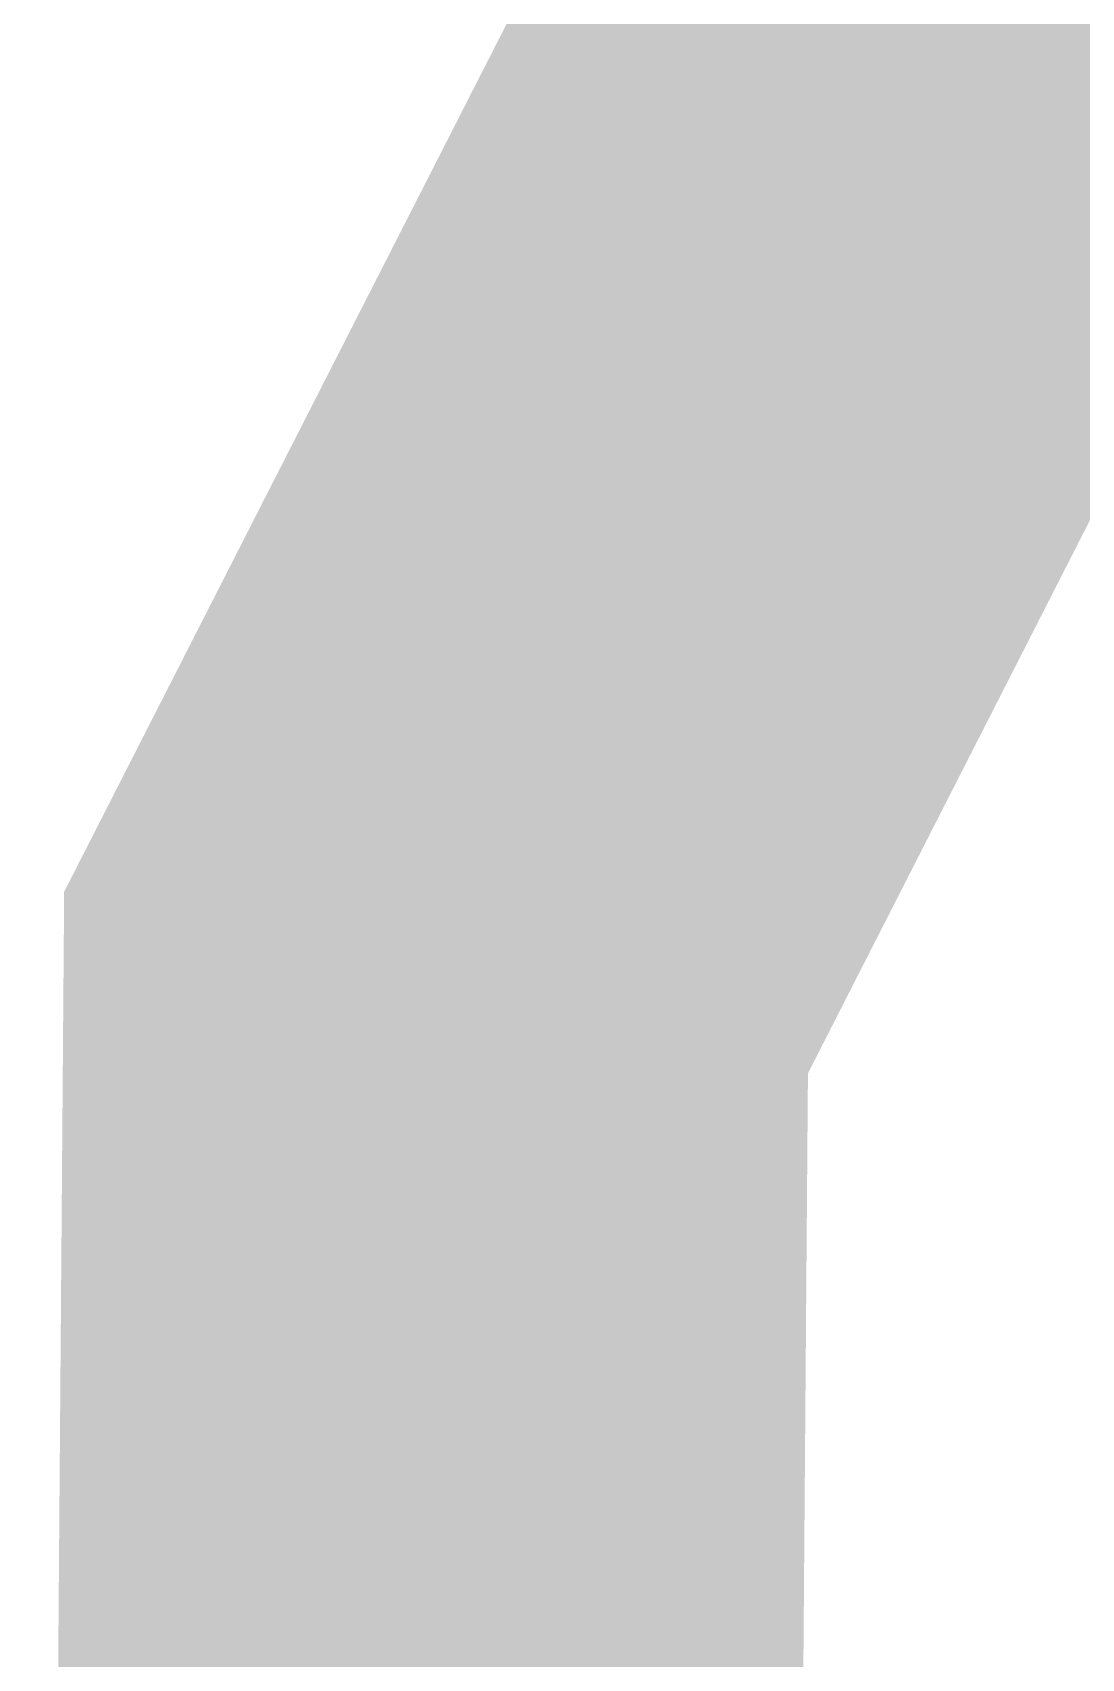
# Model space of a CAD drawing. Header units: metres. Extents: x 326467 to 340077, y 1811030 to 1824953.
# Drawn here: x 327560.88 to 327565.14, y 1814095.5 to 1814102.12 of the extents above; entities that cross this region are included whole.
import ezdxf

# ---------------------------------------------------------------- set-up
doc = ezdxf.new("R2010")
doc.units = ezdxf.units.M
doc.header["$MEASUREMENT"] = 0
doc.layers.add('HIGH TIDE LINE', color=6, linetype='Continuous')
doc.layers.add('NDZ-200M FROM CRZ', color=30, linetype='Continuous')

# ---------------------------------------------------------------- blocks, each defined once
blk = doc.blocks.new('16')
at = {"layer": 'HIGH TIDE LINE', "color": 220, "linetype": 'Continuous', "lineweight": 15, "true_color": 0xff00c5, "const_width": 3.0321}
blk.add_lwpolyline([(327607.4207, 1814154.5084), (327603.3471, 1814150.4965), (327599.2422, 1814142.4416), (327595.1686, 1814138.4297), (327591.095, 1814134.4178), (327586.9902, 1814126.3629), (327566.622, 1814106.3034), (327562.5172, 1814098.2484), (327562.486, 1814094.2054), (327562.4548, 1814090.1623), (327562.3924, 1814082.0761), (327566.2788, 1814061.8296)], dxfattribs=at)
at = {"layer": 'NDZ-200M FROM CRZ', "const_width": 3.0321, "flags": 128}
blk.add_lwpolyline([(327566.2788, 1814061.8296), (327562.3924, 1814082.0761), (327562.4548, 1814090.1623), (327562.486, 1814094.2054), (327562.5172, 1814098.2484), (327566.622, 1814106.3034), (327586.9902, 1814126.3629), (327591.095, 1814134.4178), (327595.1686, 1814138.4297), (327599.2422, 1814142.4416), (327603.3471, 1814150.4965), (327607.4207, 1814154.5084)], dxfattribs=at)

msp = doc.modelspace()

# ---------------------------------------------------------------- block references
msp.add_blockref('16', (0, 0))

doc.saveas('drawing.dxf')
